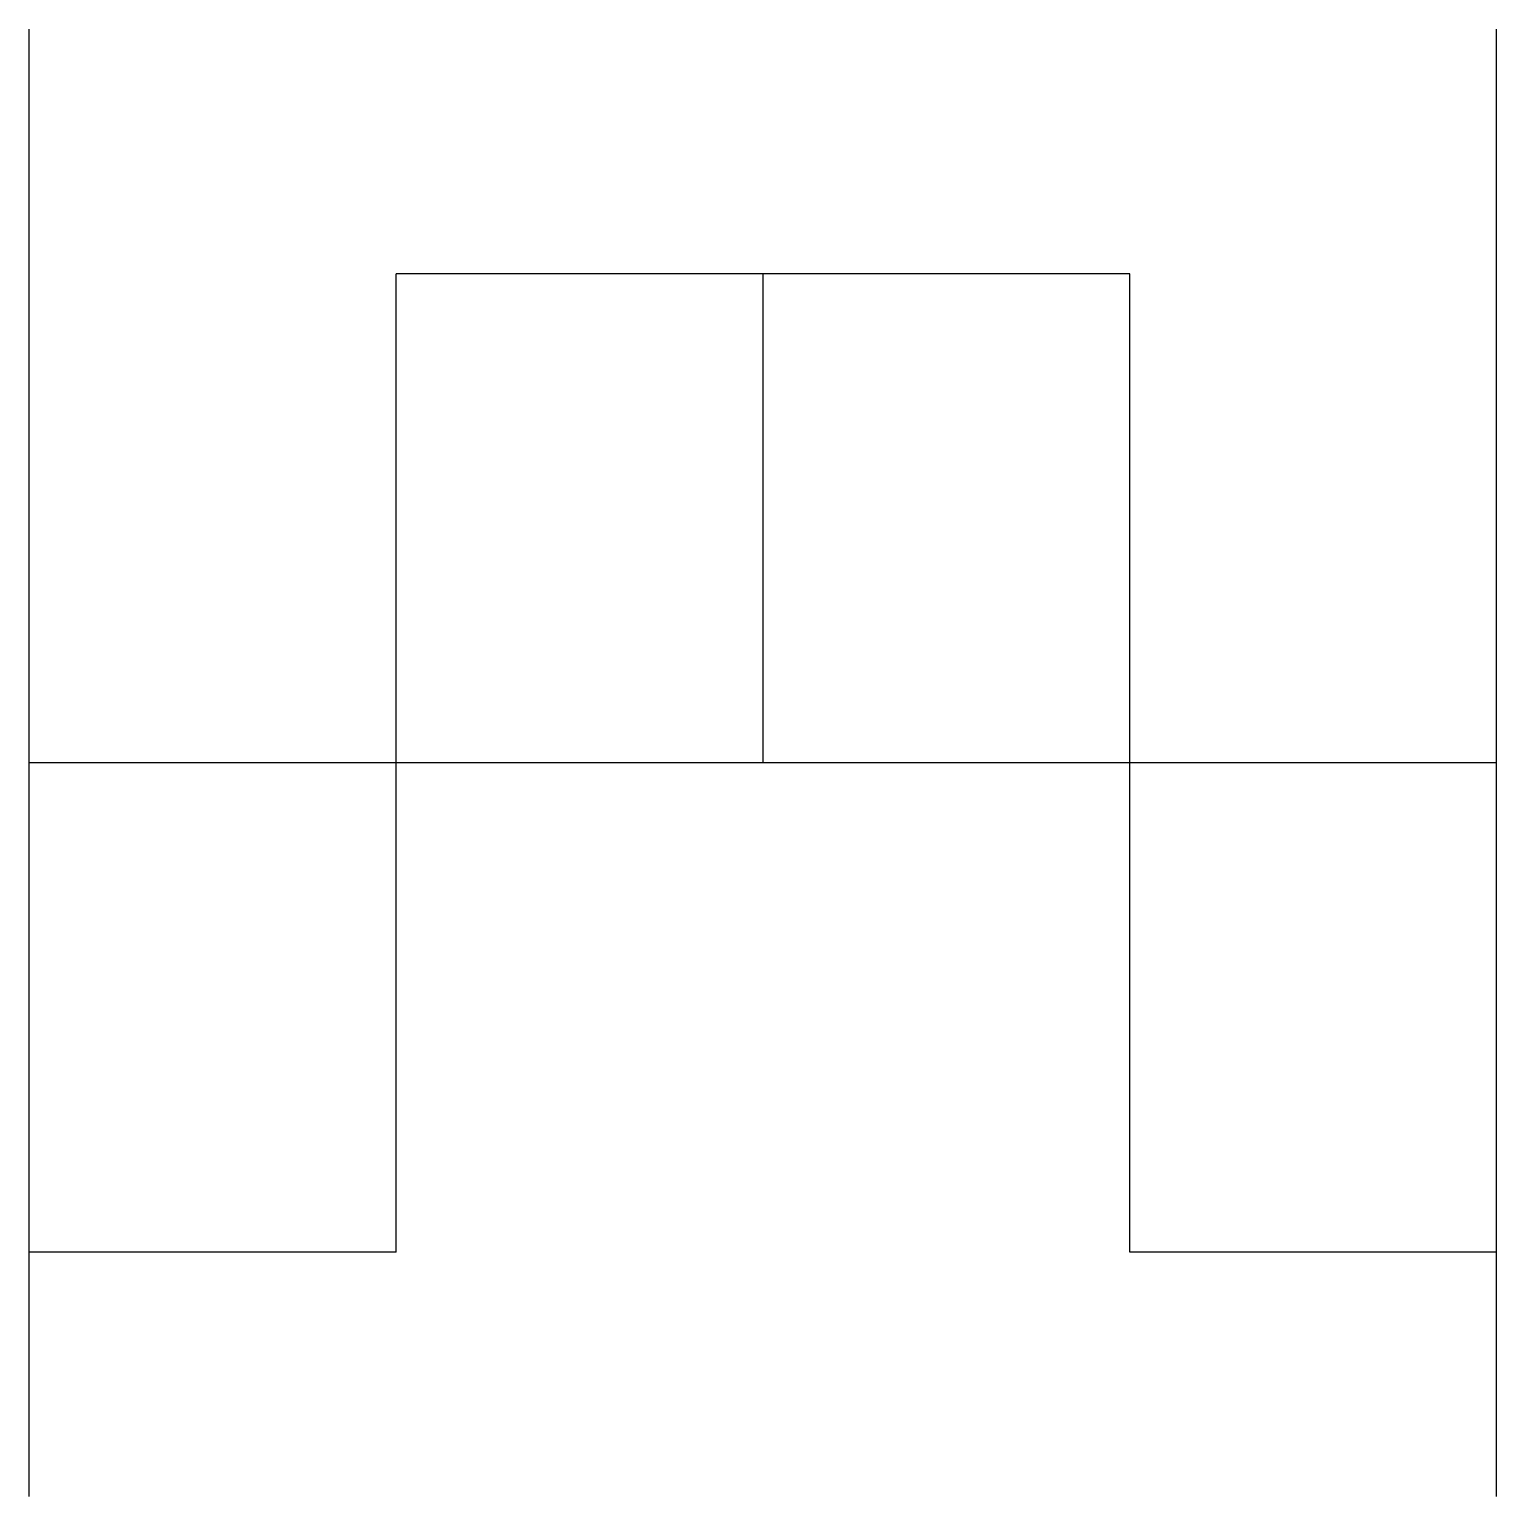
# Model space of a CAD drawing. Header units: millimetres. Extents: x 2270.19 to 2271.19, y 1727.56 to 1728.56.
import ezdxf

# ---------------------------------------------------------------- set-up
doc = ezdxf.new("R2010")
doc.units = ezdxf.units.MM
doc.layers.add('05', color=5, linetype='Continuous')
doc.layers.add('130', color=130, linetype='Continuous')

# ---------------------------------------------------------------- blocks, each defined once
blk = doc.blocks.new('pcorrer')
for p, q in [((-1, -1), (-1, 0)), ((0, -1), (0, 0))]:
    blk.add_line(p, q)
at = {"layer": '130'}
for p, q in [((-0.25, -0.1667), (-0.75, -0.1667)), ((-0.75, -0.8333), (-0.75, -0.1667)), ((-0.5, -0.1667), (-0.5, -0.5)), ((-0.25, -0.8333), (-0.25, -0.1667)), ((0, -0.5), (-1, -0.5)), ((-0.75, -0.8333), (-1, -0.8333)), ((0, -0.8333), (-0.25, -0.8333))]:
    blk.add_line(p, q, dxfattribs=at)

msp = doc.modelspace()

# ---------------------------------------------------------------- block references
at = {"layer": '05'}
msp.add_blockref('pcorrer', (2271.1935, 1728.5575), dxfattribs=at)

doc.saveas('drawing.dxf')
